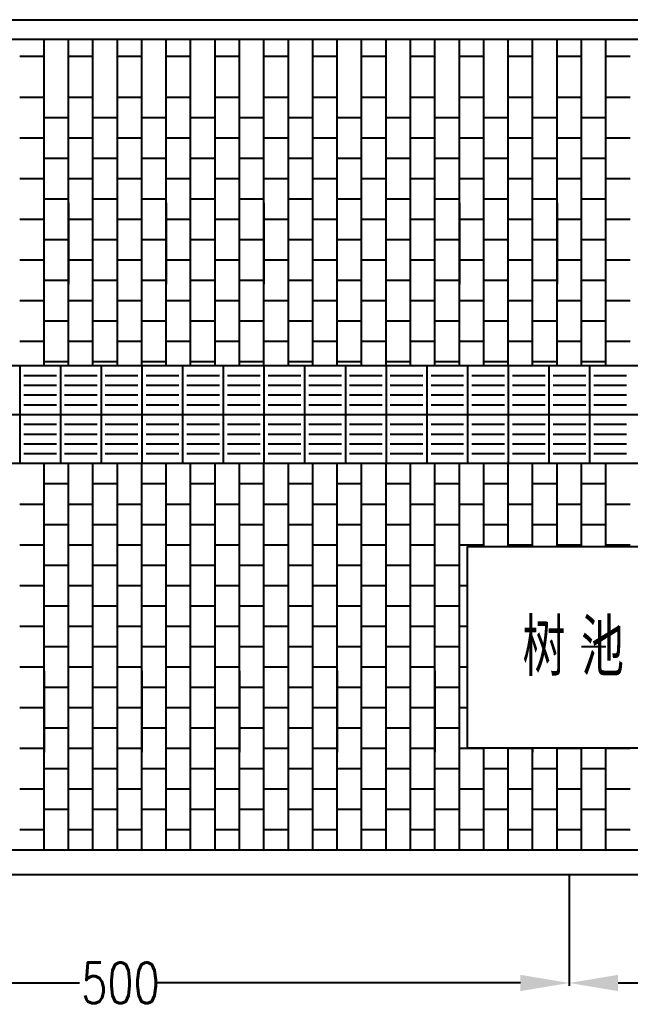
# Model space of a CAD drawing. Extents: x 755 to 3219, y -184 to 287.
# Drawn here: x 2935.1 to 2972.6, y -115.9 to -55.5 of the extents above; entities that cross this region are included whole.
import ezdxf

# ---------------------------------------------------------------- set-up
doc = ezdxf.new("R2010")
doc.units = 0
doc.layers.add('标注', color=7, linetype='Continuous')
doc.styles.add('1', font='fsdb_e.shx', dxfattribs={"width": 0.75, "bigfont": 'hztxt.shx'})
doc.styles.add('gpshz', font='txt.shx', dxfattribs={"width": 0.75, "bigfont": 'hztxt.shx'})

msp = doc.modelspace()

# ---------------------------------------------------------------- linework, layer by layer
for p, q in [((2882.644, -55.477), (3038.644, -55.477)), ((2882.644, -56.677), (3038.644, -56.677)), ((2935.144, -57.727), (2936.644, -57.727)), ((2938.144, -57.727), (2939.644, -57.727)), ((2941.144, -57.727), (2942.644, -57.727)), ((2944.144, -57.727), (2945.644, -57.727)), ((2947.144, -57.727), (2948.644, -57.727)), ((2950.144, -57.727), (2951.644, -57.727)), ((2953.144, -57.727), (2954.644, -57.727)), ((2956.144, -57.727), (2957.644, -57.727)), ((2959.144, -57.727), (2960.644, -57.727)), ((2962.144, -57.727), (2963.644, -57.727)), ((2965.144, -57.727), (2966.644, -57.727)), ((2968.144, -57.727), (2969.644, -57.727)), ((2971.144, -57.727), (2972.644, -57.727)), ((2935.144, -60.227), (2936.644, -60.227)), ((2938.144, -60.227), (2939.644, -60.227)), ((2941.144, -60.227), (2942.644, -60.227)), ((2944.144, -60.227), (2945.644, -60.227)), ((2947.144, -60.227), (2948.644, -60.227)), ((2950.144, -60.227), (2951.644, -60.227)), ((2953.144, -60.227), (2954.644, -60.227)), ((2956.144, -60.227), (2957.644, -60.227)), ((2959.144, -60.227), (2960.644, -60.227)), ((2962.144, -60.227), (2963.644, -60.227)), ((2965.144, -60.227), (2966.644, -60.227)), ((2968.144, -60.227), (2969.644, -60.227)), ((2971.144, -60.227), (2972.644, -60.227)), ((2936.644, -61.477), (2938.144, -61.477)), ((2939.644, -61.477), (2941.144, -61.477)), ((2942.644, -61.477), (2944.144, -61.477)), ((2945.644, -61.477), (2947.144, -61.477)), ((2948.644, -61.477), (2950.144, -61.477)), ((2951.644, -61.477), (2953.144, -61.477)), ((2954.644, -61.477), (2956.144, -61.477)), ((2954.644, -61.477), (2956.144, -61.477)), ((2957.644, -61.477), (2959.144, -61.477)), ((2960.644, -61.477), (2962.144, -61.477)), ((2963.644, -61.477), (2965.144, -61.477)), ((2966.644, -61.477), (2968.144, -61.477)), ((2969.644, -61.477), (2971.144, -61.477)), ((2935.144, -62.727), (2936.644, -62.727)), ((2938.144, -62.727), (2939.644, -62.727)), ((2941.144, -62.727), (2942.644, -62.727)), ((2944.144, -62.727), (2945.644, -62.727)), ((2947.144, -62.727), (2948.644, -62.727)), ((2950.144, -62.727), (2951.644, -62.727)), ((2953.144, -62.727), (2954.644, -62.727)), ((2956.144, -62.727), (2957.644, -62.727)), ((2959.144, -62.727), (2960.644, -62.727)), ((2962.144, -62.727), (2963.644, -62.727)), ((2965.144, -62.727), (2966.644, -62.727)), ((2968.144, -62.727), (2969.644, -62.727)), ((2971.144, -62.727), (2972.644, -62.727)), ((2936.644, -63.977), (2938.144, -63.977)), ((2939.644, -63.977), (2941.144, -63.977)), ((2942.644, -63.977), (2944.144, -63.977)), ((2945.644, -63.977), (2947.144, -63.977)), ((2948.644, -63.977), (2950.144, -63.977)), ((2951.644, -63.977), (2953.144, -63.977)), ((2954.644, -63.977), (2956.144, -63.977)), ((2954.644, -63.977), (2956.144, -63.977)), ((2957.644, -63.977), (2959.144, -63.977)), ((2960.644, -63.977), (2962.144, -63.977)), ((2963.644, -63.977), (2965.144, -63.977)), ((2966.644, -63.977), (2968.144, -63.977)), ((2969.644, -63.977), (2971.144, -63.977)), ((2935.144, -65.227), (2936.644, -65.227)), ((2938.144, -65.227), (2939.644, -65.227)), ((2941.144, -65.227), (2942.644, -65.227)), ((2944.144, -65.227), (2945.644, -65.227)), ((2947.144, -65.227), (2948.644, -65.227)), ((2950.144, -65.227), (2951.644, -65.227)), ((2953.144, -65.227), (2954.644, -65.227)), ((2956.144, -65.227), (2957.644, -65.227)), ((2959.144, -65.227), (2960.644, -65.227)), ((2962.144, -65.227), (2963.644, -65.227)), ((2965.144, -65.227), (2966.644, -65.227)), ((2968.144, -65.227), (2969.644, -65.227)), ((2971.144, -65.227), (2972.644, -65.227)), ((2936.644, -66.477), (2938.144, -66.477)), ((2939.644, -66.477), (2941.144, -66.477)), ((2942.644, -66.477), (2944.144, -66.477)), ((2945.644, -66.477), (2947.144, -66.477)), ((2948.644, -66.477), (2950.144, -66.477)), ((2951.644, -66.477), (2953.144, -66.477)), ((2954.644, -66.477), (2956.144, -66.477)), ((2954.644, -66.477), (2956.144, -66.477)), ((2957.644, -66.477), (2959.144, -66.477)), ((2960.644, -66.477), (2962.144, -66.477)), ((2963.644, -66.477), (2965.144, -66.477)), ((2966.644, -66.477), (2968.144, -66.477)), ((2969.644, -66.477), (2971.144, -66.477)), ((2935.144, -67.727), (2936.644, -67.727)), ((2938.144, -67.727), (2939.644, -67.727)), ((2941.144, -67.727), (2942.644, -67.727)), ((2944.144, -67.727), (2945.644, -67.727)), ((2947.144, -67.727), (2948.644, -67.727)), ((2950.144, -67.727), (2951.644, -67.727)), ((2953.144, -67.727), (2954.644, -67.727)), ((2956.144, -67.727), (2957.644, -67.727)), ((2959.144, -67.727), (2960.644, -67.727)), ((2962.144, -67.727), (2963.644, -67.727)), ((2965.144, -67.727), (2966.644, -67.727)), ((2968.144, -67.727), (2969.644, -67.727)), ((2971.144, -67.727), (2972.644, -67.727)), ((2936.644, -68.977), (2938.144, -68.977)), ((2939.644, -68.977), (2941.144, -68.977)), ((2942.644, -68.977), (2944.144, -68.977)), ((2945.644, -68.977), (2947.144, -68.977)), ((2948.644, -68.977), (2950.144, -68.977)), ((2951.644, -68.977), (2953.144, -68.977)), ((2954.644, -68.977), (2956.144, -68.977)), ((2954.644, -68.977), (2956.144, -68.977)), ((2957.644, -68.977), (2959.144, -68.977)), ((2960.644, -68.977), (2962.144, -68.977)), ((2963.644, -68.977), (2965.144, -68.977)), ((2966.644, -68.977), (2968.144, -68.977)), ((2969.644, -68.977), (2971.144, -68.977)), ((2935.144, -70.227), (2936.644, -70.227)), ((2938.144, -70.227), (2939.644, -70.227)), ((2941.144, -70.227), (2942.644, -70.227)), ((2944.144, -70.227), (2945.644, -70.227)), ((2947.144, -70.227), (2948.644, -70.227)), ((2950.144, -70.227), (2951.644, -70.227)), ((2953.144, -70.227), (2954.644, -70.227)), ((2956.144, -70.227), (2957.644, -70.227)), ((2959.144, -70.227), (2960.644, -70.227)), ((2962.144, -70.227), (2963.644, -70.227)), ((2965.144, -70.227), (2966.644, -70.227)), ((2968.144, -70.227), (2969.644, -70.227)), ((2971.144, -70.227), (2972.644, -70.227)), ((2936.644, -71.477), (2938.144, -71.477)), ((2939.644, -71.477), (2941.144, -71.477)), ((2942.644, -71.477), (2944.144, -71.477)), ((2945.644, -71.477), (2947.144, -71.477)), ((2948.644, -71.477), (2950.144, -71.477)), ((2951.644, -71.477), (2953.144, -71.477)), ((2954.644, -71.477), (2956.144, -71.477)), ((2954.644, -71.477), (2956.144, -71.477)), ((2957.644, -71.477), (2959.144, -71.477)), ((2960.644, -71.477), (2962.144, -71.477)), ((2963.644, -71.477), (2965.144, -71.477)), ((2966.644, -71.477), (2968.144, -71.477)), ((2969.644, -71.477), (2971.144, -71.477)), ((2935.144, -72.727), (2936.644, -72.727)), ((2938.144, -72.727), (2939.644, -72.727)), ((2941.144, -72.727), (2942.644, -72.727)), ((2944.144, -72.727), (2945.644, -72.727)), ((2947.144, -72.727), (2948.644, -72.727)), ((2950.144, -72.727), (2951.644, -72.727)), ((2953.144, -72.727), (2954.644, -72.727)), ((2956.144, -72.727), (2957.644, -72.727)), ((2959.144, -72.727), (2960.644, -72.727)), ((2962.144, -72.727), (2963.644, -72.727)), ((2965.144, -72.727), (2966.644, -72.727)), ((2968.144, -72.727), (2969.644, -72.727)), ((2971.144, -72.727), (2972.644, -72.727)), ((2936.644, -73.977), (2938.144, -73.977)), ((2939.644, -73.977), (2941.144, -73.977)), ((2942.644, -73.977), (2944.144, -73.977)), ((2945.644, -73.977), (2947.144, -73.977)), ((2948.644, -73.977), (2950.144, -73.977)), ((2951.644, -73.977), (2953.144, -73.977)), ((2954.644, -73.977), (2956.144, -73.977)), ((2954.644, -73.977), (2956.144, -73.977)), ((2957.644, -73.977), (2959.144, -73.977)), ((2960.644, -73.977), (2962.144, -73.977)), ((2963.644, -73.977), (2965.144, -73.977)), ((2966.644, -73.977), (2968.144, -73.977)), ((2969.644, -73.977), (2971.144, -73.977)), ((2935.144, -75.227), (2936.644, -75.227)), ((2938.144, -75.227), (2939.644, -75.227)), ((2941.144, -75.227), (2942.644, -75.227)), ((2944.144, -75.227), (2945.644, -75.227)), ((2947.144, -75.227), (2948.644, -75.227)), ((2950.144, -75.227), (2951.644, -75.227)), ((2953.144, -75.227), (2954.644, -75.227)), ((2956.144, -75.227), (2957.644, -75.227)), ((2959.144, -75.227), (2960.644, -75.227)), ((2962.144, -75.227), (2963.644, -75.227)), ((2965.144, -75.227), (2966.644, -75.227)), ((2968.144, -75.227), (2969.644, -75.227)), ((2971.144, -75.227), (2972.644, -75.227)), ((2882.644, -76.727), (3038.644, -76.727)), ((2936.644, -76.477), (2938.144, -76.477)), ((2939.644, -76.477), (2941.144, -76.477)), ((2942.644, -76.477), (2944.144, -76.477)), ((2945.644, -76.477), (2947.144, -76.477)), ((2948.644, -76.477), (2950.144, -76.477)), ((2951.644, -76.477), (2953.144, -76.477)), ((2954.644, -76.477), (2956.144, -76.477)), ((2954.644, -76.477), (2956.144, -76.477)), ((2957.644, -76.477), (2959.144, -76.477)), ((2960.644, -76.477), (2962.144, -76.477)), ((2963.644, -76.477), (2965.144, -76.477)), ((2966.644, -76.477), (2968.144, -76.477)), ((2969.644, -76.477), (2971.144, -76.477)), ((2882.644, -79.727), (3038.644, -79.727)), ((2883.331, -82.727), (3038.644, -82.727)), ((2884.018, -82.727), (3038.644, -82.727)), ((2936.644, -83.977), (2938.144, -83.977)), ((2939.644, -83.977), (2941.144, -83.977)), ((2942.644, -83.977), (2944.144, -83.977)), ((2945.644, -83.977), (2947.144, -83.977)), ((2948.644, -83.977), (2950.144, -83.977)), ((2951.644, -83.977), (2953.144, -83.977)), ((2954.644, -83.977), (2956.144, -83.977)), ((2957.644, -83.977), (2959.144, -83.977)), ((2960.644, -83.977), (2962.144, -83.977)), ((2963.644, -83.977), (2965.144, -83.977)), ((2966.644, -83.977), (2968.144, -83.977)), ((2969.644, -83.977), (2971.144, -83.977)), ((2935.144, -85.227), (2936.644, -85.227)), ((2938.144, -85.227), (2939.644, -85.227)), ((2941.144, -85.227), (2942.644, -85.227)), ((2944.144, -85.227), (2945.644, -85.227)), ((2947.144, -85.227), (2948.644, -85.227)), ((2950.144, -85.227), (2951.644, -85.227)), ((2953.144, -85.227), (2954.644, -85.227)), ((2956.144, -85.227), (2957.644, -85.227)), ((2959.144, -85.227), (2960.644, -85.227)), ((2962.144, -85.227), (2963.644, -85.227)), ((2965.144, -85.227), (2966.644, -85.227)), ((2968.144, -85.227), (2969.644, -85.227)), ((2971.144, -85.227), (2972.644, -85.227)), ((2936.644, -86.477), (2938.144, -86.477)), ((2939.644, -86.477), (2941.144, -86.477)), ((2942.644, -86.477), (2944.144, -86.477)), ((2945.644, -86.477), (2947.144, -86.477)), ((2948.644, -86.477), (2950.144, -86.477)), ((2951.644, -86.477), (2953.144, -86.477)), ((2954.644, -86.477), (2956.144, -86.477)), ((2957.644, -86.477), (2959.144, -86.477)), ((2960.644, -86.477), (2962.144, -86.477)), ((2963.644, -86.477), (2965.144, -86.477)), ((2966.644, -86.477), (2968.144, -86.477)), ((2969.644, -86.477), (2971.144, -86.477)), ((2935.144, -87.727), (2936.644, -87.727)), ((2938.144, -87.727), (2939.644, -87.727)), ((2941.144, -87.727), (2942.644, -87.727)), ((2944.144, -87.727), (2945.644, -87.727)), ((2947.144, -87.727), (2948.644, -87.727)), ((2950.144, -87.727), (2951.644, -87.727)), ((2953.144, -87.727), (2954.644, -87.727)), ((2956.144, -87.727), (2957.644, -87.727)), ((2959.144, -87.727), (2960.644, -87.727)), ((2962.144, -87.727), (2963.644, -87.727)), ((2965.144, -87.727), (2966.644, -87.727)), ((2968.144, -87.727), (2969.644, -87.727)), ((2971.144, -87.727), (2972.644, -87.727)), ((2936.644, -88.977), (2938.144, -88.977)), ((2939.644, -88.977), (2941.144, -88.977)), ((2942.644, -88.977), (2944.144, -88.977)), ((2945.644, -88.977), (2947.144, -88.977)), ((2948.644, -88.977), (2950.144, -88.977)), ((2951.644, -88.977), (2953.144, -88.977)), ((2954.644, -88.977), (2956.144, -88.977)), ((2957.644, -88.977), (2959.144, -88.977)), ((2960.644, -88.977), (2962.144, -88.977)), ((2935.144, -90.227), (2936.644, -90.227)), ((2938.144, -90.227), (2939.644, -90.227)), ((2941.144, -90.227), (2942.644, -90.227)), ((2944.144, -90.227), (2945.644, -90.227)), ((2947.144, -90.227), (2948.644, -90.227)), ((2950.144, -90.227), (2951.644, -90.227)), ((2953.144, -90.227), (2954.644, -90.227)), ((2956.144, -90.227), (2957.644, -90.227)), ((2959.144, -90.227), (2960.644, -90.227)), ((2962.144, -90.227), (2962.644, -90.227)), ((2936.644, -91.477), (2938.144, -91.477)), ((2939.644, -91.477), (2941.144, -91.477)), ((2942.644, -91.477), (2944.144, -91.477)), ((2945.644, -91.477), (2947.144, -91.477)), ((2948.644, -91.477), (2950.144, -91.477)), ((2951.644, -91.477), (2953.144, -91.477)), ((2954.644, -91.477), (2956.144, -91.477)), ((2957.644, -91.477), (2959.144, -91.477)), ((2960.644, -91.477), (2962.144, -91.477)), ((2935.144, -92.727), (2936.644, -92.727)), ((2938.144, -92.727), (2939.644, -92.727)), ((2941.144, -92.727), (2942.644, -92.727)), ((2944.144, -92.727), (2945.644, -92.727)), ((2947.144, -92.727), (2948.644, -92.727)), ((2950.144, -92.727), (2951.644, -92.727)), ((2953.144, -92.727), (2954.644, -92.727)), ((2956.144, -92.727), (2957.644, -92.727)), ((2959.144, -92.727), (2960.644, -92.727)), ((2962.144, -92.727), (2962.644, -92.727)), ((2936.644, -93.977), (2938.144, -93.977)), ((2939.644, -93.977), (2941.144, -93.977)), ((2942.644, -93.977), (2944.144, -93.977)), ((2945.644, -93.977), (2947.144, -93.977)), ((2948.644, -93.977), (2950.144, -93.977)), ((2951.644, -93.977), (2953.144, -93.977)), ((2954.644, -93.977), (2956.144, -93.977)), ((2957.644, -93.977), (2959.144, -93.977)), ((2960.644, -93.977), (2962.144, -93.977)), ((2969.644, -93.977), (2971.144, -93.977)), ((2935.144, -95.227), (2936.644, -95.227)), ((2938.144, -95.227), (2939.644, -95.227)), ((2941.144, -95.227), (2942.644, -95.227)), ((2944.144, -95.227), (2945.644, -95.227)), ((2947.144, -95.227), (2948.644, -95.227)), ((2950.144, -95.227), (2951.644, -95.227)), ((2953.144, -95.227), (2954.644, -95.227)), ((2956.144, -95.227), (2957.644, -95.227)), ((2959.144, -95.227), (2960.644, -95.227)), ((2962.144, -95.227), (2962.644, -95.227)), ((2936.644, -96.477), (2938.144, -96.477)), ((2939.644, -96.477), (2941.144, -96.477)), ((2942.644, -96.477), (2944.144, -96.477)), ((2945.644, -96.477), (2947.144, -96.477)), ((2948.644, -96.477), (2950.144, -96.477)), ((2951.644, -96.477), (2953.144, -96.477)), ((2954.644, -96.477), (2956.144, -96.477)), ((2957.644, -96.477), (2959.144, -96.477)), ((2960.644, -96.477), (2962.144, -96.477)), ((2935.144, -97.727), (2936.644, -97.727)), ((2938.144, -97.727), (2939.644, -97.727)), ((2941.144, -97.727), (2942.644, -97.727)), ((2944.144, -97.727), (2945.644, -97.727)), ((2947.144, -97.727), (2948.644, -97.727)), ((2950.144, -97.727), (2951.644, -97.727)), ((2953.144, -97.727), (2954.644, -97.727)), ((2956.144, -97.727), (2957.644, -97.727)), ((2959.144, -97.727), (2960.644, -97.727)), ((2962.144, -97.727), (2962.644, -97.727)), ((2936.644, -98.977), (2938.144, -98.977)), ((2939.644, -98.977), (2941.144, -98.977)), ((2942.644, -98.977), (2944.144, -98.977)), ((2945.644, -98.977), (2947.144, -98.977)), ((2948.644, -98.977), (2950.144, -98.977)), ((2951.644, -98.977), (2953.144, -98.977)), ((2954.644, -98.977), (2956.144, -98.977)), ((2957.644, -98.977), (2959.144, -98.977)), ((2960.644, -98.977), (2962.144, -98.977)), ((2935.144, -100.227), (2936.644, -100.227)), ((2938.144, -100.227), (2939.644, -100.227)), ((2941.144, -100.227), (2942.644, -100.227)), ((2944.144, -100.227), (2945.644, -100.227)), ((2947.144, -100.227), (2948.644, -100.227)), ((2950.144, -100.227), (2951.644, -100.227)), ((2953.144, -100.227), (2954.644, -100.227)), ((2956.144, -100.227), (2957.644, -100.227)), ((2959.144, -100.227), (2960.644, -100.227)), ((2962.144, -100.227), (2963.644, -100.227)), ((2965.144, -100.227), (2966.644, -100.227)), ((2968.144, -100.227), (2969.644, -100.227)), ((2971.144, -100.227), (2972.644, -100.227)), ((2936.644, -101.477), (2938.144, -101.477)), ((2939.644, -101.477), (2941.144, -101.477)), ((2942.644, -101.477), (2944.144, -101.477)), ((2945.644, -101.477), (2947.144, -101.477)), ((2948.644, -101.477), (2950.144, -101.477)), ((2951.644, -101.477), (2953.144, -101.477)), ((2954.644, -101.477), (2956.144, -101.477)), ((2957.644, -101.477), (2959.144, -101.477)), ((2960.644, -101.477), (2962.144, -101.477)), ((2963.644, -101.477), (2965.144, -101.477)), ((2966.644, -101.477), (2968.144, -101.477)), ((2969.644, -101.477), (2971.144, -101.477)), ((2935.144, -102.727), (2936.644, -102.727)), ((2938.144, -102.727), (2939.644, -102.727)), ((2941.144, -102.727), (2942.644, -102.727)), ((2944.144, -102.727), (2945.644, -102.727)), ((2947.144, -102.727), (2948.644, -102.727)), ((2950.144, -102.727), (2951.644, -102.727)), ((2953.144, -102.727), (2954.644, -102.727)), ((2956.144, -102.727), (2957.644, -102.727)), ((2959.144, -102.727), (2960.644, -102.727)), ((2962.144, -102.727), (2963.644, -102.727)), ((2965.144, -102.727), (2966.644, -102.727)), ((2968.144, -102.727), (2969.644, -102.727)), ((2971.144, -102.727), (2972.644, -102.727)), ((2936.644, -103.977), (2938.144, -103.977)), ((2939.644, -103.977), (2941.144, -103.977)), ((2942.644, -103.977), (2944.144, -103.977)), ((2945.644, -103.977), (2947.144, -103.977)), ((2948.644, -103.977), (2950.144, -103.977)), ((2951.644, -103.977), (2953.144, -103.977)), ((2954.644, -103.977), (2956.144, -103.977)), ((2957.644, -103.977), (2959.144, -103.977)), ((2960.644, -103.977), (2962.144, -103.977)), ((2963.644, -103.977), (2965.144, -103.977)), ((2966.644, -103.977), (2968.144, -103.977)), ((2969.644, -103.977), (2971.144, -103.977)), ((2935.144, -105.227), (2936.644, -105.227)), ((2938.144, -105.227), (2939.644, -105.227)), ((2941.144, -105.227), (2942.644, -105.227)), ((2944.144, -105.227), (2945.644, -105.227)), ((2947.144, -105.227), (2948.644, -105.227)), ((2950.144, -105.227), (2951.644, -105.227)), ((2953.144, -105.227), (2954.644, -105.227)), ((2956.144, -105.227), (2957.644, -105.227)), ((2959.144, -105.227), (2960.644, -105.227)), ((2962.144, -105.227), (2963.644, -105.227)), ((2965.144, -105.227), (2966.644, -105.227)), ((2968.144, -105.227), (2969.644, -105.227)), ((2971.144, -105.227), (2972.644, -105.227)), ((2882.644, -106.477), (3038.644, -106.477)), ((2882.644, -107.977), (3038.644, -107.977))]:
    msp.add_line(p, q)
at = {"linetype": 'Continuous'}
for p, q in [((2936.644, -76.727), (2936.644, -56.677)), ((2938.144, -76.727), (2938.144, -56.677)), ((2939.644, -76.727), (2939.644, -56.677)), ((2941.144, -76.727), (2941.144, -56.677)), ((2942.644, -76.727), (2942.644, -56.677)), ((2944.144, -76.727), (2944.144, -56.677)), ((2945.644, -76.727), (2945.644, -56.677)), ((2947.144, -76.727), (2947.144, -56.677)), ((2948.644, -76.727), (2948.644, -56.677)), ((2950.144, -76.727), (2950.144, -56.677)), ((2951.644, -76.727), (2951.644, -56.677)), ((2953.144, -76.727), (2953.144, -56.677)), ((2954.644, -76.727), (2954.644, -56.677)), ((2956.144, -76.727), (2956.144, -56.677)), ((2956.144, -76.727), (2956.144, -56.677)), ((2957.644, -76.727), (2957.644, -56.677)), ((2959.144, -76.727), (2959.144, -56.677)), ((2960.644, -76.727), (2960.644, -56.677)), ((2962.144, -76.727), (2962.144, -56.677)), ((2963.644, -76.727), (2963.644, -56.677)), ((2965.144, -76.727), (2965.144, -56.677)), ((2966.644, -76.727), (2966.644, -56.677)), ((2968.144, -76.727), (2968.144, -56.677)), ((2969.644, -76.727), (2969.644, -56.677)), ((2971.144, -76.727), (2971.144, -56.677)), ((2938.144, -66.727), (2938.144, -71.727)), ((2944.144, -66.727), (2944.144, -71.727)), ((2950.144, -66.727), (2950.144, -71.727)), ((2962.144, -66.727), (2962.144, -71.727)), ((2968.144, -66.727), (2968.144, -71.727)), ((2938.144, -69.227), (2938.144, -71.727)), ((2944.144, -69.227), (2944.144, -71.727)), ((2950.144, -69.227), (2950.144, -71.727)), ((2962.144, -69.227), (2962.144, -71.727)), ((2968.144, -69.227), (2968.144, -71.727)), ((2935.144, -76.727), (2935.144, -82.727)), ((2937.644, -76.727), (2937.644, -82.727)), ((2940.144, -76.727), (2940.144, -82.727)), ((2942.644, -76.727), (2942.644, -82.727)), ((2945.144, -76.727), (2945.144, -82.727)), ((2947.644, -76.727), (2947.644, -82.727)), ((2950.144, -76.727), (2950.144, -82.727)), ((2952.644, -76.727), (2952.644, -82.727)), ((2955.144, -76.727), (2955.144, -82.727)), ((2957.644, -76.727), (2957.644, -82.727)), ((2960.144, -76.727), (2960.144, -82.727)), ((2962.644, -76.727), (2962.644, -82.727)), ((2965.144, -76.727), (2965.144, -82.727)), ((2967.644, -76.727), (2967.644, -82.727)), ((2970.144, -76.727), (2970.144, -82.727)), ((2936.644, -106.477), (2936.644, -82.727)), ((2938.144, -106.477), (2938.144, -82.727)), ((2939.644, -106.477), (2939.644, -82.727)), ((2941.144, -106.477), (2941.144, -82.727)), ((2942.644, -106.477), (2942.644, -82.727)), ((2944.144, -106.477), (2944.144, -82.727)), ((2945.644, -106.477), (2945.644, -82.727)), ((2947.144, -106.477), (2947.144, -82.727)), ((2948.644, -106.477), (2948.644, -82.727)), ((2950.144, -106.477), (2950.144, -82.727)), ((2951.644, -106.477), (2951.644, -82.727)), ((2953.144, -106.477), (2953.144, -82.727)), ((2954.644, -106.477), (2954.644, -82.727)), ((2956.144, -106.477), (2956.144, -82.727)), ((2957.644, -106.477), (2957.644, -82.727)), ((2959.144, -106.477), (2959.144, -82.727)), ((2960.644, -106.477), (2960.644, -82.727)), ((2962.144, -106.477), (2962.144, -82.727)), ((2963.644, -87.827), (2963.644, -82.727)), ((2965.144, -87.827), (2965.144, -82.727)), ((2966.644, -87.827), (2966.644, -82.727)), ((2968.144, -87.827), (2968.144, -82.727)), ((2969.644, -87.827), (2969.644, -82.727)), ((2971.144, -87.827), (2971.144, -82.727)), ((2936.644, -95.477), (2936.644, -100.477)), ((2942.644, -95.477), (2942.644, -100.477)), ((2948.644, -95.477), (2948.644, -100.477)), ((2954.644, -95.477), (2954.644, -100.477)), ((2960.644, -95.477), (2960.644, -100.477)), ((2936.644, -97.977), (2936.644, -100.477)), ((2942.644, -97.977), (2942.644, -100.477)), ((2948.644, -97.977), (2948.644, -100.477)), ((2954.644, -97.977), (2954.644, -100.477)), ((2960.644, -97.977), (2960.644, -100.477)), ((2963.644, -106.477), (2963.644, -100.227)), ((2965.144, -106.477), (2965.144, -100.227)), ((2966.644, -106.477), (2966.644, -100.227)), ((2966.644, -100.227), (2966.644, -100.477)), ((2966.644, -100.227), (2966.644, -100.477)), ((2968.144, -106.477), (2968.144, -100.227)), ((2969.644, -106.477), (2969.644, -100.227)), ((2971.144, -106.477), (2971.144, -100.227)), ((2968.894, -108.039), (2968.894, -114.827)), ((2968.894, -108.039), (2968.894, -114.827)), ((2921.894, -114.647), (2938.808, -114.647)), ((2965.894, -114.647), (2943.547, -114.647)), ((2971.894, -114.647), (2988.834, -114.647))]:
    msp.add_line(p, q, dxfattribs=at)
at = {"color": 2}
for p, q in [((2935.404, -77.327), (2937.409, -77.327)), ((2937.904, -77.327), (2939.909, -77.327)), ((2940.404, -77.327), (2942.409, -77.327)), ((2942.904, -77.327), (2944.909, -77.327)), ((2945.404, -77.327), (2947.409, -77.327)), ((2947.904, -77.327), (2949.909, -77.327)), ((2950.404, -77.327), (2952.409, -77.327)), ((2952.904, -77.327), (2954.909, -77.327)), ((2955.404, -77.327), (2957.409, -77.327)), ((2957.904, -77.327), (2959.909, -77.327)), ((2960.404, -77.327), (2962.409, -77.327)), ((2962.904, -77.327), (2964.909, -77.327)), ((2965.404, -77.327), (2967.409, -77.327)), ((2967.904, -77.327), (2969.909, -77.327)), ((2970.404, -77.327), (2972.409, -77.327)), ((2935.404, -77.927), (2937.409, -77.927)), ((2937.904, -77.927), (2939.909, -77.927)), ((2940.404, -77.927), (2942.409, -77.927)), ((2942.904, -77.927), (2944.909, -77.927)), ((2945.404, -77.927), (2947.409, -77.927)), ((2947.904, -77.927), (2949.909, -77.927)), ((2950.404, -77.927), (2952.409, -77.927)), ((2952.904, -77.927), (2954.909, -77.927)), ((2955.404, -77.927), (2957.409, -77.927)), ((2957.904, -77.927), (2959.909, -77.927)), ((2960.404, -77.927), (2962.409, -77.927)), ((2962.904, -77.927), (2964.909, -77.927)), ((2965.404, -77.927), (2967.409, -77.927)), ((2967.904, -77.927), (2969.909, -77.927)), ((2970.404, -77.927), (2972.409, -77.927)), ((2935.404, -78.527), (2937.409, -78.527)), ((2937.904, -78.527), (2939.909, -78.527)), ((2940.404, -78.527), (2942.409, -78.527)), ((2942.904, -78.527), (2944.909, -78.527)), ((2945.404, -78.527), (2947.409, -78.527)), ((2947.904, -78.527), (2949.909, -78.527)), ((2950.404, -78.527), (2952.409, -78.527)), ((2952.904, -78.527), (2954.909, -78.527)), ((2955.404, -78.527), (2957.409, -78.527)), ((2957.904, -78.527), (2959.909, -78.527)), ((2960.404, -78.527), (2962.409, -78.527)), ((2962.904, -78.527), (2964.909, -78.527)), ((2965.404, -78.527), (2967.409, -78.527)), ((2967.904, -78.527), (2969.909, -78.527)), ((2970.404, -78.527), (2972.409, -78.527)), ((2935.404, -79.127), (2937.409, -79.127)), ((2937.904, -79.127), (2939.909, -79.127)), ((2940.404, -79.127), (2942.409, -79.127)), ((2942.904, -79.127), (2944.909, -79.127)), ((2945.404, -79.127), (2947.409, -79.127)), ((2947.904, -79.127), (2949.909, -79.127)), ((2950.404, -79.127), (2952.409, -79.127)), ((2952.904, -79.127), (2954.909, -79.127)), ((2955.404, -79.127), (2957.409, -79.127)), ((2957.904, -79.127), (2959.909, -79.127)), ((2960.404, -79.127), (2962.409, -79.127)), ((2962.904, -79.127), (2964.909, -79.127)), ((2965.404, -79.127), (2967.409, -79.127)), ((2967.904, -79.127), (2969.909, -79.127)), ((2970.404, -79.127), (2972.409, -79.127)), ((2935.404, -80.327), (2937.409, -80.327)), ((2937.904, -80.327), (2939.909, -80.327)), ((2940.404, -80.327), (2942.409, -80.327)), ((2942.904, -80.327), (2944.909, -80.327)), ((2945.404, -80.327), (2947.409, -80.327)), ((2947.904, -80.327), (2949.909, -80.327)), ((2950.404, -80.327), (2952.409, -80.327)), ((2952.904, -80.327), (2954.909, -80.327)), ((2955.404, -80.327), (2957.409, -80.327)), ((2957.904, -80.327), (2959.909, -80.327)), ((2960.404, -80.327), (2962.409, -80.327)), ((2962.904, -80.327), (2964.909, -80.327)), ((2965.404, -80.327), (2967.409, -80.327)), ((2967.904, -80.327), (2969.909, -80.327)), ((2970.404, -80.327), (2972.409, -80.327)), ((2935.404, -80.927), (2937.409, -80.927)), ((2937.904, -80.927), (2939.909, -80.927)), ((2940.404, -80.927), (2942.409, -80.927)), ((2942.904, -80.927), (2944.909, -80.927)), ((2945.404, -80.927), (2947.409, -80.927)), ((2947.904, -80.927), (2949.909, -80.927)), ((2950.404, -80.927), (2952.409, -80.927)), ((2952.904, -80.927), (2954.909, -80.927)), ((2955.404, -80.927), (2957.409, -80.927)), ((2957.904, -80.927), (2959.909, -80.927)), ((2960.404, -80.927), (2962.409, -80.927)), ((2962.904, -80.927), (2964.909, -80.927)), ((2965.404, -80.927), (2967.409, -80.927)), ((2967.904, -80.927), (2969.909, -80.927)), ((2970.404, -80.927), (2972.409, -80.927)), ((2935.404, -81.527), (2937.409, -81.527)), ((2937.904, -81.527), (2939.909, -81.527)), ((2940.404, -81.527), (2942.409, -81.527)), ((2942.904, -81.527), (2944.909, -81.527)), ((2945.404, -81.527), (2947.409, -81.527)), ((2947.904, -81.527), (2949.909, -81.527)), ((2950.404, -81.527), (2952.409, -81.527)), ((2952.904, -81.527), (2954.909, -81.527)), ((2955.404, -81.527), (2957.409, -81.527)), ((2957.904, -81.527), (2959.909, -81.527)), ((2960.404, -81.527), (2962.409, -81.527)), ((2962.904, -81.527), (2964.909, -81.527)), ((2965.404, -81.527), (2967.409, -81.527)), ((2967.904, -81.527), (2969.909, -81.527)), ((2970.404, -81.527), (2972.409, -81.527)), ((2935.404, -82.127), (2937.409, -82.127)), ((2937.904, -82.127), (2939.909, -82.127)), ((2940.404, -82.127), (2942.409, -82.127)), ((2942.904, -82.127), (2944.909, -82.127)), ((2945.404, -82.127), (2947.409, -82.127)), ((2947.904, -82.127), (2949.909, -82.127)), ((2950.404, -82.127), (2952.409, -82.127)), ((2952.904, -82.127), (2954.909, -82.127)), ((2955.404, -82.127), (2957.409, -82.127)), ((2957.904, -82.127), (2959.909, -82.127)), ((2960.404, -82.127), (2962.409, -82.127)), ((2962.904, -82.127), (2964.909, -82.127)), ((2965.404, -82.127), (2967.409, -82.127)), ((2967.904, -82.127), (2969.909, -82.127)), ((2970.404, -82.127), (2972.409, -82.127))]:
    msp.add_line(p, q, dxfattribs=at)
at = {"color": 1, "linetype": 'Continuous'}
msp.add_lwpolyline([(2962.644, -87.827), (2975.044, -87.827), (2975.044, -100.227), (2962.644, -100.227)], close=True, dxfattribs=at)
at = {"linetype": 'Continuous'}
for points in [[(2965.894, -114.147), (2965.894, -115.147), (2968.894, -114.647)], [(2971.894, -114.147), (2971.894, -115.147), (2968.894, -114.647)]]:
    msp.add_solid(points, dxfattribs=at)

# ---------------------------------------------------------------- texts
at = {"style": '1', "width": 0.75}
msp.add_text('树 池', height=3.5, dxfattribs=at).set_placement((2966.023, -95.795))
at = {"layer": '标注', "insert": (2941.335, -114.647), "char_height": 2.5, "attachment_point": 5, "style": 'gpshz'}
msp.add_mtext('\\A1;500', dxfattribs=at)

doc.saveas('drawing.dxf')
